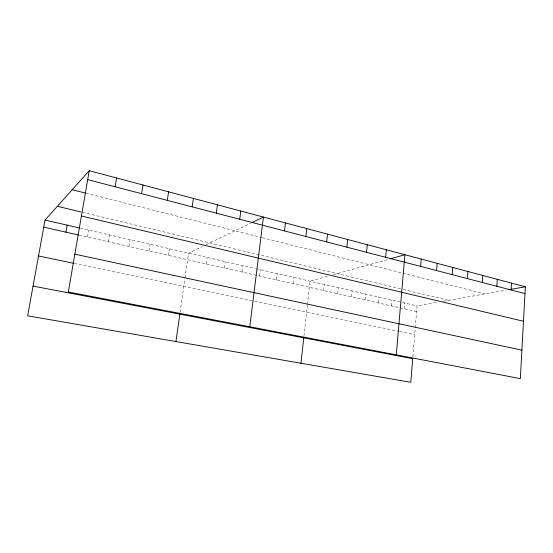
<?xml version="1.0" encoding="UTF-8"?>
<svg xmlns="http://www.w3.org/2000/svg" width="553" height="553" viewBox="0 0 553 553"><rect width="100%" height="100%" fill="white"/><g stroke="black" fill="none" stroke-linecap="round" stroke-linejoin="round"><path stroke-width="0.41" stroke-dasharray="2.77 2.07" d="M412.877 356.968L415.192 328.669M415.268 327.811L417.066 305.899L437.63 302.27M404.056 308.747L404.547 303.009M391.282 305.857L391.8 300.065M378.273 302.906L378.805 297.072M365.008 299.906L365.568 294.016M351.487 296.843L352.081 290.899M337.71 293.719L338.325 287.726M323.657 290.539L324.307 284.491M303.943 336.189L307.357 305.208M307.447 304.357L310.005 281.187L329.374 275.788M293.104 283.62L293.809 277.454M276.507 279.859L277.247 273.631M259.537 276.016L260.311 269.726M242.173 272.083L242.988 265.723M224.407 268.06L225.265 261.631M206.228 263.94L207.119 257.449M180.078 312.48L184.882 278.857M184.999 278.028L188.552 253.163L202.37 246.5M168.547 255.41L169.529 248.774M149.02 250.986L150.05 244.274M129.008 246.451L130.086 239.67M108.499 241.806L109.625 234.949M87.464 237.043L88.646 230.103M206.069 244.716L250.523 223.288M333.314 274.689L388.496 259.309M443.492 301.233L506.299 290.152M74.302 263.442L253.882 301.005M254.719 301.178L398.858 331.33M399.66 331.496L414.702 334.641M79.169 235.163L399.266 307.662M400.068 307.841L416.596 311.588M80.372 228.195L255.362 268.578M256.191 268.772L417.066 305.899M82.577 212.352L402.411 289.26M403.22 289.454L448.518 300.348M86.088 193.232L261.341 237.451M262.15 237.659L485.057 293.899"/><path stroke-width="0.83" d="M525.35 286.793L520.352 378.632L68.323 291.998L89.233 170.697L525.35 286.793L508.815 289.71M511.069 289.979L511.47 283.095M496.85 286.274L497.278 279.32M482.299 282.479L482.762 275.456M467.416 278.601L467.907 271.502M452.181 274.634L452.713 267.452M436.594 270.569L437.153 263.311M420.626 266.408L421.227 259.074M396.273 354.853L404.914 254.733L390.079 258.866M385.669 257.297L386.353 249.79M366.542 252.313L367.275 244.709M346.883 247.184L347.664 239.49M326.671 241.917L327.5 234.126M300.956 363.245L303.756 337.855M305.871 236.497L306.763 228.603M284.463 230.919L285.41 222.921M249.783 326.775L263.428 217.066L251.981 222.589M239.719 219.258L240.79 211.039M216.313 213.154L217.453 204.831M192.188 206.863L193.398 198.423M175.93 341.547L179.843 314.166M167.303 200.38L168.589 191.822M141.616 193.688L142.985 185.006M115.093 186.776L116.545 177.969M65.897 232.156L67.134 225.14M89.233 170.697L45.056 220.046L27.65 315.818L410.796 382.303L412.732 358.683L33.049 286.101M38.53 255.956L73.466 263.263M74.842 254.18L521.901 350.167M43.77 227.145L78.339 234.977M45.056 220.046L79.542 228.002M81.429 215.981L523.477 321.258M57.374 206.29L80.938 211.958M72.201 189.727L85.273 193.025M87.692 179.628L524.977 293.608"/></g></svg>
